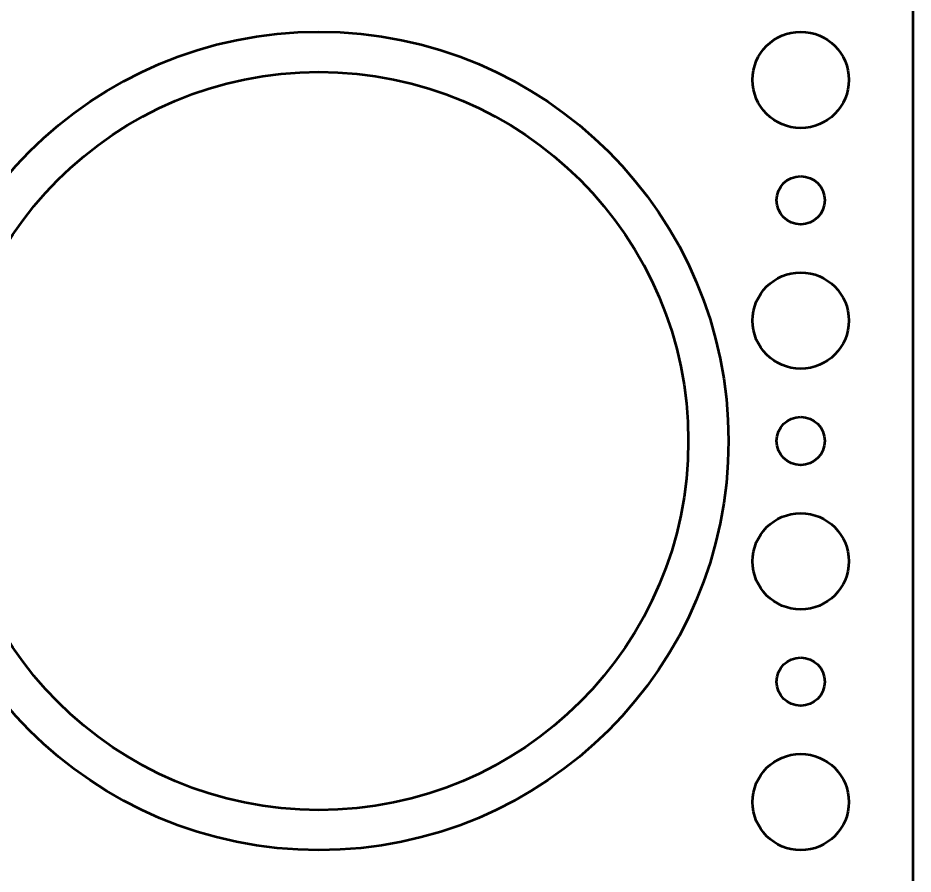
# Model space of a CAD drawing. Header units: centimetres. Extents: x -10.4 to 10.4, y -7.5 to 7.5.
# Drawn here: x 4.88 to 10.45, y -1.2 to 4.14 of the extents above; entities that cross this region are included whole.
import ezdxf

# ---------------------------------------------------------------- set-up
doc = ezdxf.new("R2010")
doc.units = ezdxf.units.CM
doc.header["$MEASUREMENT"] = 0
doc.layers.add('Layer 1', color=7, linetype='Continuous')

msp = doc.modelspace()

# ---------------------------------------------------------------- linework, layer by layer
at = {"layer": 'Layer 1', "color": 4, "lineweight": 53}
msp.add_ellipse((6.75005, 1.49995), major_axis=(0, 2.55005), ratio=1, dxfattribs=at)
at = {"layer": 'Layer 1', "lineweight": 53}
for centre, major_axis in [((9.74999, 3.74999), (0, 0.30001)), ((6.75004, 1.49996), (0, 2.30004)), ((9.75, 3), (0, 0.15)), ((9.75001, 2.25001), (0, 0.30001)), ((9.75, 1.5), (0, 0.15)), ((9.75001, 0.75001), (0, 0.30001)), ((9.75, 0), (0, 0.15)), ((9.75001, -0.74999), (0, 0.30001))]:
    msp.add_ellipse(centre, major_axis=major_axis, ratio=1, dxfattribs=at)
msp.add_open_spline([(-10.45, -6.95), (-10.45, -6.95), (-10.45, 6.95), (-10.45, 6.95), (-10.45, 6.95), (-10.45, 7.22614), (-10.22614, 7.45), (-9.95, 7.45), (-9.95, 7.45), (-9.95, 7.45), (9.95, 7.45), (9.95, 7.45), (9.95, 7.45), (10.22614, 7.45), (10.45, 7.22614), (10.45, 6.95), (10.45, 6.95), (10.45, 6.95), (10.45, -6.95), (10.45, -6.95), (10.45, -6.95), (10.45, -7.22614), (10.22614, -7.45), (9.95, -7.45), (9.95, -7.45), (9.95, -7.45), (-9.95, -7.45), (-9.95, -7.45), (-9.95, -7.45), (-10.22614, -7.45), (-10.45, -7.22614), (-10.45, -6.95)], degree=3, knots=[0, 0, 0, 0, 0.1111111, 0.1111111, 0.1111111, 0.1111111, 0.2222222, 0.2222222, 0.2222222, 0.2222222, 0.3333333, 0.3333333, 0.3333333, 0.3333333, 0.4444444, 0.4444444, 0.4444444, 0.4444444, 0.5555556, 0.5555556, 0.5555556, 0.5555556, 0.6666667, 0.6666667, 0.6666667, 0.6666667, 0.7777778, 0.7777778, 0.7777778, 0.7777778, 1, 1, 1, 1], dxfattribs=at)

doc.saveas('drawing.dxf')
